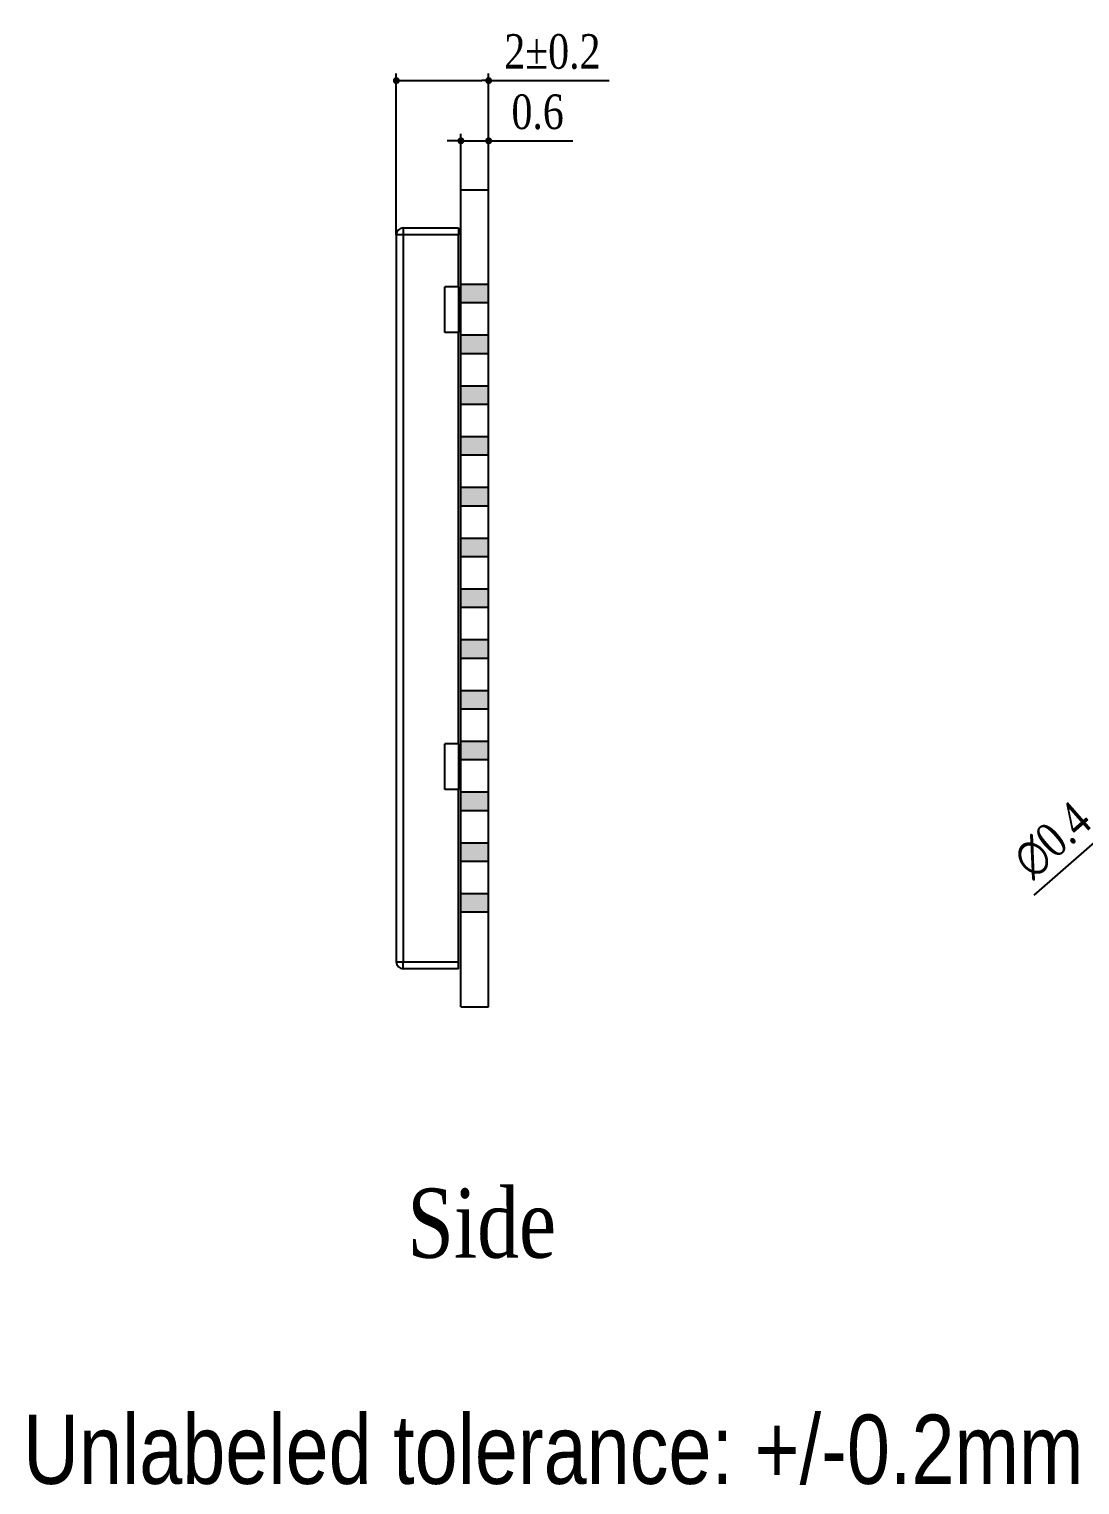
# Model space of a CAD drawing. Header units: millimetres. Extents: x 15104 to 15171.4, y 2481.1 to 2513.7.
# Drawn here: x 15127.41 to 15150.17, y 2481.07 to 2512.61 of the extents above; entities that cross this region are included whole.
import ezdxf

# ---------------------------------------------------------------- set-up
doc = ezdxf.new("R2010")
doc.units = ezdxf.units.MM
doc.header["$LTSCALE"] = 30.734
doc.header["$PDMODE"] = 3
doc.header["$PDSIZE"] = 8
doc.layers.get('0').update_dxf_attribs({"linetype": 'CONTINUOUS'})
doc.layers.get('Defpoints').update_dxf_attribs({"linetype": 'CONTINUOUS'})
doc.layers.add('01 实线', color=7, linetype='CONTINUOUS')
doc.layers.add('03 标注', color=3, linetype='CONTINUOUS')
doc.styles.add('Font_1_Times New Roman', font='times.ttf', dxfattribs={"width": 0.8})
doc.styles.add('Font_2_Arial', font='arial.ttf', dxfattribs={"width": 0.8})
doc.dimstyles.new('Dim._2_spot_mini', dxfattribs={"dimscale": 0.3, "dimtxt": 2.5, "dimasz": 0.5, "dimexe": 0.5, "dimexo": 0, "dimgap": 0.8, "dimtad": 1, "dimdec": 3, "dimzin": 9, "dimdsep": 46, "dimtxsty": 'Font_1_Times New Roman', "dimblk": 'DOT', "dimcen": 0.1, "dimclrd": 256, "dimclre": 256, "dimclrt": 256, "dimadec": 0, "dimazin": 0, "dimtp": 0.1, "dimtm": 0.1, "dimtfac": 1, "dimtdec": 3, "dimtmove": 0, "dimatfit": 3, "dimfxl": 0, "dimtolj": 1, "dimlwd": -1, "dimlwe": -1, "dimarcsym": 0})

# ---------------------------------------------------------------- blocks, each defined once
blk = doc.blocks.new('_Dot')
at = {"color": 0, "linetype": 'ByBlock', "lineweight": -2}
blk.add_line((-0.5, 0), (-1, 0), dxfattribs=at)
at = {"color": 0, "linetype": 'ByBlock', "const_width": 0.5}
blk.add_lwpolyline([(-0.25, 0, 1), (0.25, 0, 1)], format="xyb", close=True, dxfattribs=at)
blk = doc.blocks.new('*D89')
at = {"layer": '01 实线', "ltscale": 0.05, "transparency": 16777216}
for p, q in [((15151.754, 2496.105), (15151.867, 2496.204)), ((15151.641, 2496.006), (15151.34, 2495.742)), ((15149.176, 2493.845), (15151.228, 2495.643))]:
    blk.add_line(p, q, dxfattribs=at)
blk.add_arc((15151.491, 2495.874), 0.2, 178.2646, 270, dxfattribs=at)
at = {"layer": 'Defpoints', "color": 0, "ltscale": 0.05, "transparency": 16777216}
for p in [(15151.641, 2496.006), (15151.34, 2495.742)]:
    blk.add_point(p, dxfattribs=at)
at = {"layer": '01 实线', "ltscale": 0.05, "transparency": 16777216, "xscale": 0.15, "yscale": 0.15, "zscale": 0.15}
for p, rotation in [((15151.641, 2496.006), 221.2364031301849), ((15151.34, 2495.742), 41.23640313018496)]:
    blk.add_blockref('_Dot', p, dxfattribs=dict(at, rotation=rotation))
at = {"layer": '01 实线', "ltscale": 0.05, "transparency": 16777216, "insert": (15149.574, 2495.033), "char_height": 0.75, "attachment_point": 5, "rotation": 41.2364, "style": 'Font_1_Times New Roman'}
blk.add_mtext('\\A1;∅0.4', dxfattribs=at)
blk = doc.blocks.new('*D104')
at = {"layer": '01 实线', "ltscale": 0.05, "transparency": 16777216}
for p, q in [((15135.36, 2508.149), (15135.36, 2511.641)), ((15137.36, 2509.124), (15137.36, 2511.641)), ((15135.51, 2511.491), (15137.21, 2511.491)), ((15137.36, 2511.491), (15139.971, 2511.491))]:
    blk.add_line(p, q, dxfattribs=at)
at = {"layer": 'Defpoints', "color": 0, "ltscale": 0.05, "transparency": 16777216}
for p in [(15137.36, 2511.491), (15137.36, 2509.124), (15135.36, 2508.149)]:
    blk.add_point(p, dxfattribs=at)
at = {"layer": '01 实线', "ltscale": 0.05, "transparency": 16777216, "xscale": 0.15, "yscale": 0.15, "zscale": 0.15, "rotation": 180}
blk.add_blockref('_Dot', (15135.36, 2511.491), dxfattribs=at)
at = {"layer": '01 实线', "ltscale": 0.05, "transparency": 16777216, "xscale": 0.15, "yscale": 0.15, "zscale": 0.15}
blk.add_blockref('_Dot', (15137.36, 2511.491), dxfattribs=at)
at = {"layer": '01 实线', "ltscale": 0.05, "transparency": 16777216, "insert": (15138.741, 2512.114), "char_height": 0.75, "attachment_point": 5, "style": 'Font_1_Times New Roman'}
blk.add_mtext('\\A1;2%%P0.2', dxfattribs=at)
blk = doc.blocks.new('*D105')
at = {"layer": '01 实线', "ltscale": 0.05, "transparency": 16777216}
for p, q in [((15136.61, 2510.186), (15136.46, 2510.186)), ((15136.76, 2509.124), (15136.76, 2510.336)), ((15136.76, 2510.186), (15137.36, 2510.186)), ((15137.36, 2509.124), (15137.36, 2510.336)), ((15137.51, 2510.186), (15139.181, 2510.186))]:
    blk.add_line(p, q, dxfattribs=at)
at = {"layer": 'Defpoints', "color": 0, "ltscale": 0.05, "transparency": 16777216}
for p in [(15137.36, 2510.186), (15136.76, 2509.124), (15137.36, 2509.124)]:
    blk.add_point(p, dxfattribs=at)
at = {"layer": '01 实线', "ltscale": 0.05, "transparency": 16777216, "xscale": 0.15, "yscale": 0.15, "zscale": 0.15}
blk.add_blockref('_Dot', (15136.76, 2510.186), dxfattribs=at)
at = {"layer": '01 实线', "ltscale": 0.05, "transparency": 16777216, "xscale": 0.15, "yscale": 0.15, "zscale": 0.15, "rotation": 180}
blk.add_blockref('_Dot', (15137.36, 2510.186), dxfattribs=at)
at = {"layer": '01 实线', "ltscale": 0.05, "transparency": 16777216, "insert": (15138.421, 2510.808), "char_height": 0.75, "attachment_point": 5, "style": 'Font_1_Times New Roman'}
blk.add_mtext('\\A1;0.6', dxfattribs=at)

msp = doc.modelspace()

# ---------------------------------------------------------------- hatches: boundary and pattern name
at = {"layer": '03 标注', "ltscale": 0.05}
h = msp.add_hatch(color=0, dxfattribs=at)
h.dxf.hatch_style = 1
h.paths.add_polyline_path([(15137.3602, 2507.0741), (15136.7602, 2507.0741), (15136.7602, 2506.6741), (15137.3602, 2506.6741)])
h = msp.add_hatch(color=0, dxfattribs=at)
h.dxf.hatch_style = 1
h.paths.add_polyline_path([(15137.3602, 2505.9741), (15136.7602, 2505.9741), (15136.7602, 2505.5741), (15137.3602, 2505.5741)])
h = msp.add_hatch(color=0, dxfattribs=at)
h.dxf.hatch_style = 1
h.paths.add_polyline_path([(15137.3602, 2504.8741), (15136.7602, 2504.8741), (15136.7602, 2504.4741), (15137.3602, 2504.4741)])
h = msp.add_hatch(color=0, dxfattribs=at)
h.dxf.hatch_style = 1
h.paths.add_polyline_path([(15137.3602, 2503.7741), (15136.7602, 2503.7741), (15136.7602, 2503.3741), (15137.3602, 2503.3741)])
h = msp.add_hatch(color=0, dxfattribs=at)
h.dxf.hatch_style = 1
h.paths.add_polyline_path([(15137.3602, 2502.6741), (15136.7602, 2502.6741), (15136.7602, 2502.2741), (15137.3602, 2502.2741)])
h = msp.add_hatch(color=0, dxfattribs=at)
h.dxf.hatch_style = 1
h.paths.add_polyline_path([(15137.3602, 2501.5741), (15136.7602, 2501.5741), (15136.7602, 2501.1741), (15137.3602, 2501.1741)])
h = msp.add_hatch(color=0, dxfattribs=at)
h.dxf.hatch_style = 1
h.paths.add_polyline_path([(15137.3602, 2500.4741), (15136.7602, 2500.4741), (15136.7602, 2500.0741), (15137.3602, 2500.0741)])
h = msp.add_hatch(color=0, dxfattribs=at)
h.dxf.hatch_style = 1
h.paths.add_polyline_path([(15137.3602, 2499.3741), (15136.7602, 2499.3741), (15136.7602, 2498.9741), (15137.3602, 2498.9741)])
h = msp.add_hatch(color=0, dxfattribs=at)
h.dxf.hatch_style = 1
h.paths.add_polyline_path([(15137.3602, 2498.2741), (15136.7602, 2498.2741), (15136.7602, 2497.8741), (15137.3602, 2497.8741)])
h = msp.add_hatch(color=0, dxfattribs=at)
h.dxf.hatch_style = 1
h.paths.add_polyline_path([(15137.3602, 2497.1741), (15136.7602, 2497.1741), (15136.7602, 2496.7741), (15137.3602, 2496.7741)])
h = msp.add_hatch(color=0, dxfattribs=at)
h.dxf.hatch_style = 1
h.paths.add_polyline_path([(15137.3602, 2496.0741), (15136.7602, 2496.0741), (15136.7602, 2495.6741), (15137.3602, 2495.6741)])
h = msp.add_hatch(color=0, dxfattribs=at)
h.dxf.hatch_style = 1
h.paths.add_polyline_path([(15137.3602, 2494.9741), (15136.7602, 2494.9741), (15136.7602, 2494.5741), (15137.3602, 2494.5741)])
h = msp.add_hatch(color=0, dxfattribs=at)
h.dxf.hatch_style = 1
h.paths.add_polyline_path([(15137.3602, 2493.8741), (15136.7602, 2493.8741), (15136.7602, 2493.4741), (15137.3602, 2493.4741)])

# ---------------------------------------------------------------- linework, layer by layer
at = {"color": 7, "linetype": 'Continuous'}
for p, q in [((15136.7602, 2491.4241), (15136.7602, 2509.1241)), ((15136.7602, 2509.1241), (15137.3602, 2509.1241)), ((15137.3602, 2491.4241), (15137.3602, 2509.1241)), ((15135.3602, 2508.1491), (15135.3602, 2492.3991)), ((15136.7102, 2508.1491), (15135.3602, 2508.1491)), ((15135.5102, 2508.2991), (15135.5102, 2508.1491)), ((15135.5102, 2508.2991), (15136.7102, 2508.2991)), ((15135.5102, 2508.1491), (15135.5102, 2492.3991)), ((15136.7102, 2508.2991), (15136.7102, 2508.1491)), ((15136.7102, 2507.0241), (15136.7102, 2508.1491)), ((15136.4102, 2506.0341), (15136.4102, 2507.0241)), ((15136.7102, 2507.0241), (15136.4102, 2507.0241)), ((15136.7102, 2507.0241), (15136.7102, 2506.0341)), ((15137.3602, 2507.0741), (15136.7602, 2507.0741)), ((15137.3602, 2506.6741), (15136.7602, 2506.6741)), ((15136.7102, 2506.0341), (15136.4102, 2506.0341)), ((15136.7102, 2497.1241), (15136.7102, 2506.0341)), ((15137.3602, 2505.9741), (15136.7602, 2505.9741)), ((15137.3602, 2505.5741), (15136.7602, 2505.5741)), ((15137.3602, 2504.8741), (15136.7602, 2504.8741)), ((15137.3602, 2504.4741), (15136.7602, 2504.4741)), ((15137.3602, 2503.7741), (15136.7602, 2503.7741)), ((15137.3602, 2503.3741), (15136.7602, 2503.3741)), ((15137.3602, 2502.6741), (15136.7602, 2502.6741)), ((15137.3602, 2502.2741), (15136.7602, 2502.2741)), ((15137.3602, 2501.5741), (15136.7602, 2501.5741)), ((15137.3602, 2501.1741), (15136.7602, 2501.1741)), ((15137.3602, 2500.4741), (15136.7602, 2500.4741)), ((15137.3602, 2500.0741), (15136.7602, 2500.0741)), ((15137.3602, 2499.3741), (15136.7602, 2499.3741)), ((15137.3602, 2498.9741), (15136.7602, 2498.9741)), ((15137.3602, 2498.2741), (15136.7602, 2498.2741)), ((15137.3602, 2497.8741), (15136.7602, 2497.8741)), ((15136.7102, 2497.1241), (15136.4102, 2497.1241)), ((15136.4102, 2496.1341), (15136.4102, 2497.1241)), ((15136.7102, 2497.1241), (15136.7102, 2496.1341)), ((15137.3602, 2497.1741), (15136.7602, 2497.1741)), ((15137.3602, 2496.7741), (15136.7602, 2496.7741)), ((15136.7102, 2496.1341), (15136.4102, 2496.1341)), ((15136.7102, 2492.3991), (15136.7102, 2496.1341)), ((15137.3602, 2496.0741), (15136.7602, 2496.0741)), ((15137.3602, 2495.6741), (15136.7602, 2495.6741)), ((15137.3602, 2494.9741), (15136.7602, 2494.9741)), ((15137.3602, 2494.5741), (15136.7602, 2494.5741)), ((15137.3602, 2493.8741), (15136.7602, 2493.8741)), ((15137.3602, 2493.4741), (15136.7602, 2493.4741)), ((15135.3602, 2492.3991), (15136.7102, 2492.3991)), ((15135.5102, 2492.2491), (15135.5102, 2492.3991)), ((15136.7102, 2492.2491), (15136.7102, 2492.3991)), ((15136.7102, 2492.2491), (15135.5102, 2492.2491)), ((15136.7602, 2491.4241), (15137.3602, 2491.4241))]:
    msp.add_line(p, q, dxfattribs=at)
for centre, start, end in [((15135.5102, 2508.1491), 90, 180), ((15135.5102, 2492.3991), 180, 270)]:
    msp.add_arc(centre, 0.15, start, end, dxfattribs=at)

# ---------------------------------------------------------------- texts
at = {"layer": '01 实线', "ltscale": 0.05, "insert": (15135.5988, 2487.4903), "char_height": 1.5, "attachment_point": 1, "style": 'Font_1_Times New Roman'}
msp.add_mtext_dynamic_manual_height_columns('Side', width=9.263534, gutter_width=15, heights=[0], dxfattribs=at)
at = {"layer": '01 实线', "insert": (15127.2765, 2482.5902), "char_height": 1.5, "width": 25.792892, "attachment_point": 1, "style": 'Font_2_Arial'}
msp.add_mtext('Unlabeled tolerance: +/-0.2mm', dxfattribs=at)

# ---------------------------------------------------------------- dimensions: what is measured, and where the dimension line sits
at = {"layer": '01 实线', "ltscale": 0.05}
dim = msp.add_linear_dim(base=(15137.3602, 2511.4912), p1=(15135.3602, 2508.1491), p2=(15137.3602, 2509.1241), text='<>%%P0.2', dimstyle='Dim._2_spot_mini', dxfattribs=at)
dim.commit()
dim.dimension.update_dxf_attribs({"geometry": '*D104', "text_midpoint": (15138.7406, 2512.1138)})
dim = msp.add_linear_dim(base=(15137.3602, 2510.1855), p1=(15136.7602, 2509.1241), p2=(15137.3602, 2509.1241), dimstyle='Dim._2_spot_mini', dxfattribs=at)
dim.commit()
dim.dimension.update_dxf_attribs({"geometry": '*D105', "text_midpoint": (15138.4208, 2510.8081)})
dim = msp.add_diameter_dim_2p(p1=(15151.6412, 2496.0059), p2=(15151.3404, 2495.7423), dimstyle='Dim._2_spot_mini', dxfattribs=at)
dim.commit()
dim.dimension.update_dxf_attribs({"geometry": '*D89', "text_midpoint": (15149.9901, 2494.5587), "dimtype": 163})

doc.saveas('drawing.dxf')
